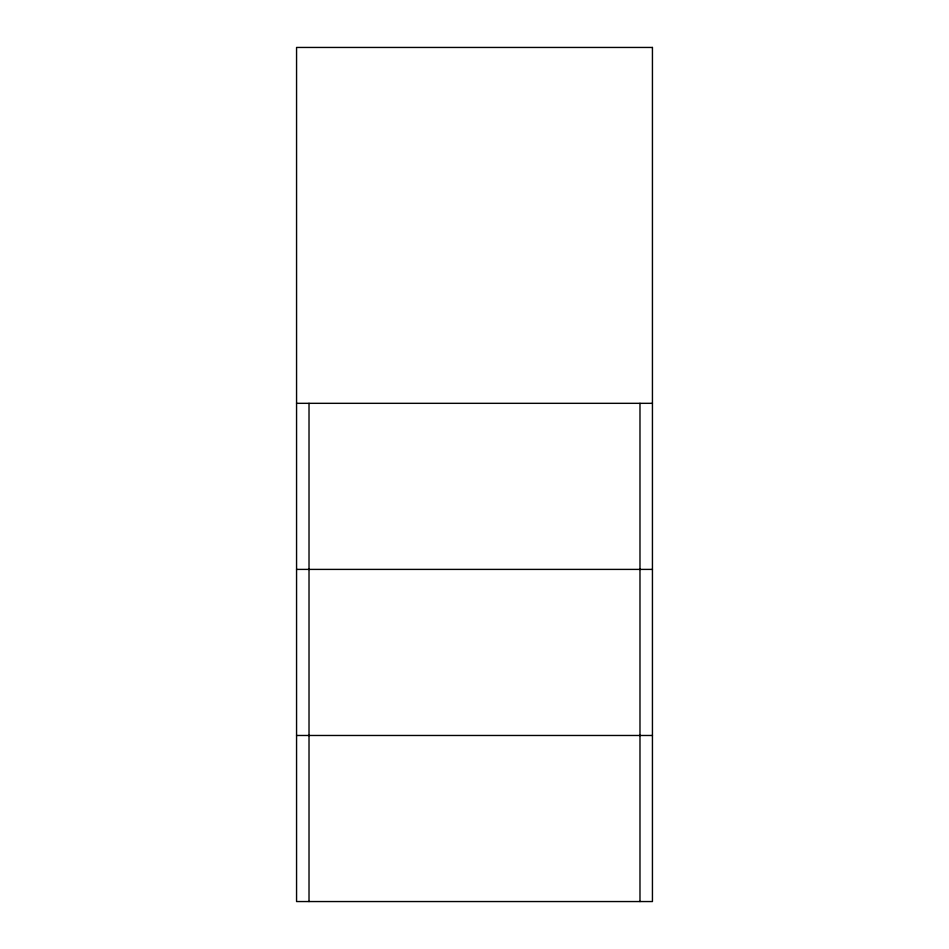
<?xml version="1.0" encoding="UTF-8"?>
<svg xmlns="http://www.w3.org/2000/svg" width="949" height="949" viewBox="0 0 949 949"><rect width="100%" height="100%" fill="white"/><g stroke="black" fill="none" stroke-linecap="round" stroke-linejoin="round"><path stroke-width="1.42" d="M296.562 403.325L652.438 403.325M296.562 569.4L652.438 569.4M296.562 735.475L652.438 735.475M639.982 403.325L639.982 901.55M309.018 403.325L309.018 901.55M652.438 47.45L296.562 47.45L296.562 901.55L652.438 901.55L652.438 47.45"/></g></svg>
